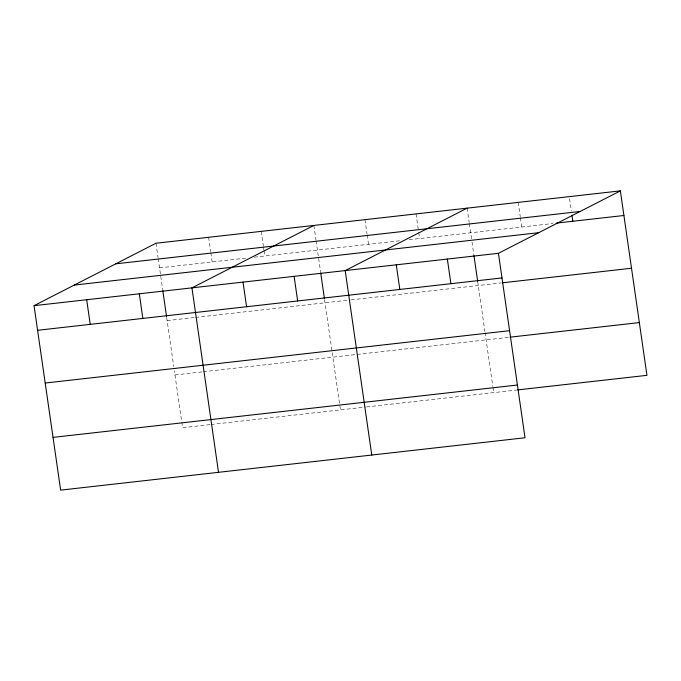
<?xml version="1.0" encoding="UTF-8"?>
<svg xmlns="http://www.w3.org/2000/svg" width="681" height="681" viewBox="0 0 681 681"><rect width="100%" height="100%" fill="white"/><g stroke="black" fill="none" stroke-linecap="round" stroke-linejoin="round"><path stroke-width="0.51" stroke-dasharray="3.4 2.55" d="M159.533 267.863L245.85 258.133M254.268 257.18L399.781 240.776M409.162 239.721L553.032 223.496M167.134 320.606L194.502 317.525M195.558 317.406L350.043 299.98M351.09 299.87L501.207 282.938M174.966 374.95L202.334 371.869M203.381 371.749L509.039 337.282M209.935 424.612L182.568 427.694L174.362 370.77M210.982 424.493L365.476 407.068M366.514 406.957L516.641 390.026M569.58 198.682L571.359 210.999M518.207 202.393L520.275 216.762M520.42 217.784L521.757 227.02M467.123 208.156L469.192 222.517M469.337 223.547L471.865 241.057M472.01 242.087L473.797 254.498M477.679 281.389L484.898 331.511M485.051 332.549L492.806 386.408M492.959 387.438L493.699 392.614M416.04 213.911L418.551 231.361M418.704 232.383L419.59 238.546M364.956 219.674L367.025 234.043M367.178 235.064L368.506 244.3M313.873 225.437L315.941 239.797M316.095 240.827L320.555 271.779M324.573 299.7L340.457 409.894M261.249 231.37L263.317 245.739M263.462 246.76L263.905 249.842M264.058 250.863L264.79 255.996M208.616 237.303L210.684 251.672M210.829 252.694L212.166 261.93M155.983 243.236L158.052 257.605M158.205 258.627L162.665 289.587M166.683 317.508L173.757 366.591"/><path stroke-width="1.02" d="M620.365 190.876L498.432 253.306L525.017 437.764L60.635 490.124L34.05 305.667L155.983 243.236L620.365 190.876L646.95 375.333L517.679 389.907M313.873 225.437L191.94 287.867L218.524 472.325M467.123 208.156L345.19 270.587L371.766 455.044M115.744 263.836L580.127 211.476M556.156 223.138L623.915 215.502M74.289 285.067L538.671 232.698M34.05 305.667L498.432 253.306M37.6 330.294L501.982 277.933M502.246 282.819L631.517 268.246M45.201 383.037L509.584 330.677M510.078 337.163L639.348 322.59M53.033 437.381L517.415 385.02M571.946 215.102L572.832 221.265M473.95 255.537L477.679 281.389M447.349 259.061L450.899 283.696M396.274 264.824L399.824 289.451M320.7 272.817L324.428 298.67M294.107 276.341L297.657 300.976M243.023 282.104L246.573 306.731M162.81 290.617L166.539 316.469M139.307 293.8L142.857 318.427M86.683 299.734L90.233 324.36"/></g></svg>
